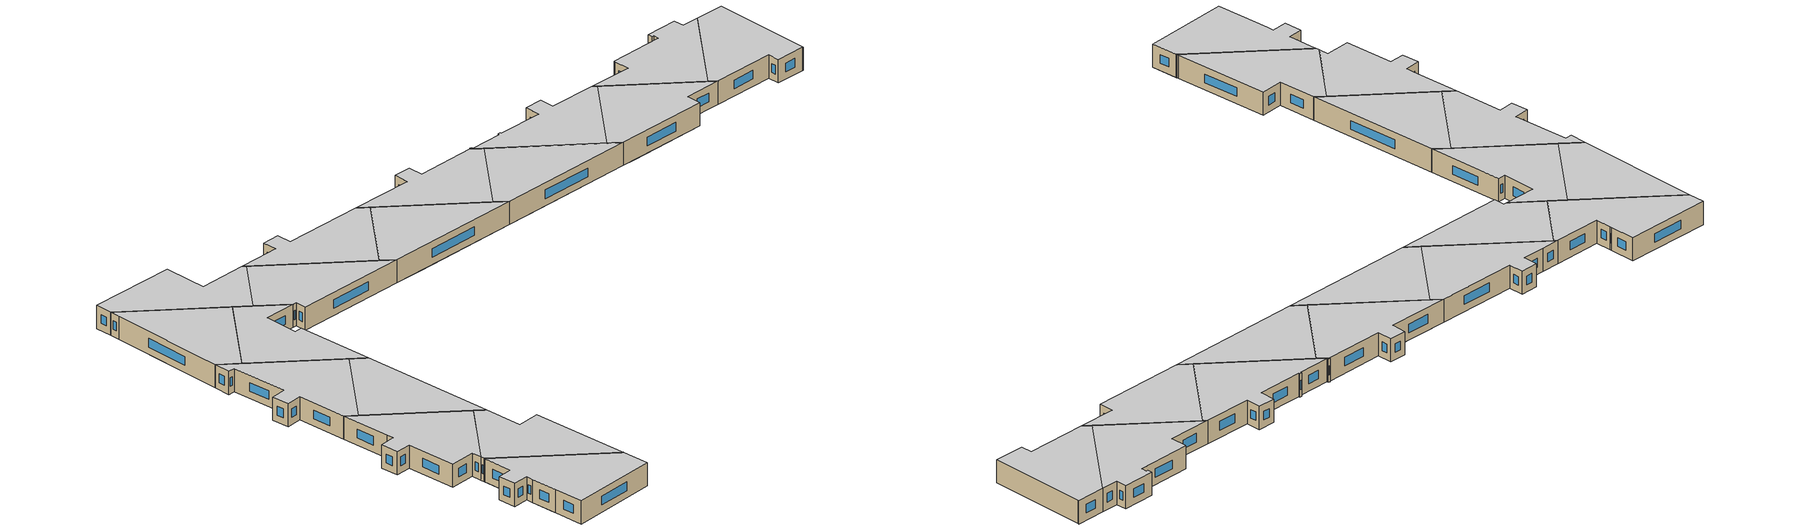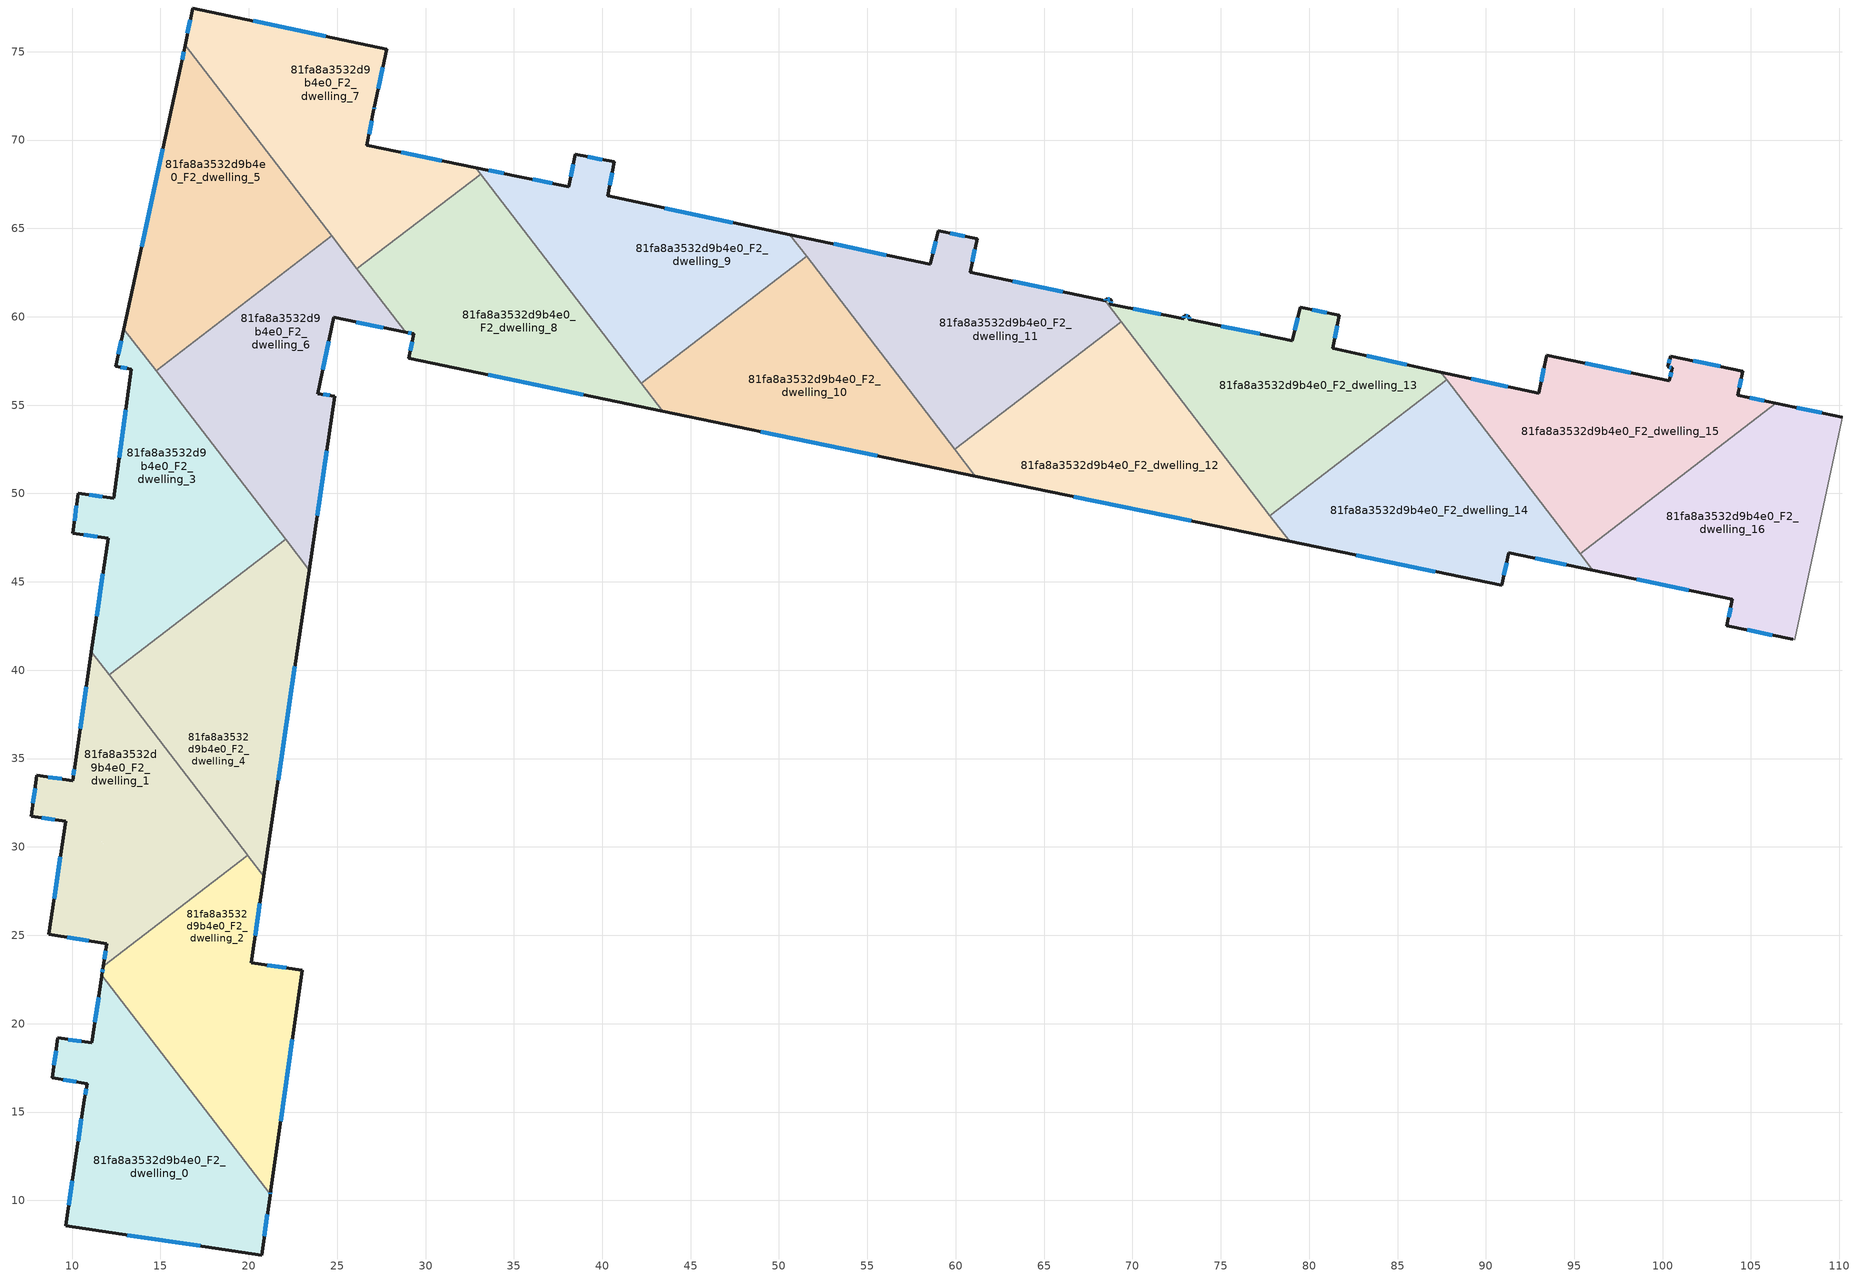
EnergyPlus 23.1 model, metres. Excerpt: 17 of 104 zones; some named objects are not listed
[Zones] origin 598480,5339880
81fa8a3532d9b4e0_F2_dwelling_0
 floor to 81fa8a3532d9b4e0_F1_dwelling_1 (EU_floor_Construction): 16.18,16.9 21.21,10.35 20.72,6.91 9.65,8.56 10.18,12.28 10.22,12.54 z6
 floor to 81fa8a3532d9b4e0_F1_dwelling_0 (EU_floor_Construction): 11.69,22.74 16.18,16.9 10.22,12.54 10.69,15.69 10.85,16.61 8.87,16.93 9.19,19.19 11.12,18.91 z6
 wall outside (EU_wall_Construction): 11.69,22.74 11.68,22.67 11.12,18.91 9.19,19.19 8.87,16.93 10.85,16.61 10.69,15.69 10.18,12.28 9.65,8.56 20.72,6.91 21.2,10.28 21.21,10.35 z6:9
 wall to 81fa8a3532d9b4e0_F2_dwelling_2 (EU_wall_Construction): 21.21,10.35 11.69,22.74 z6:9
 window (EU_Window_Construction): 20.87,7.97 21.05,9.22 / 13.12,8.04 17.25,7.43 / 10.02,11.12 9.82,9.72 / 10.53,14.62 10.34,13.35 / 10.8,16.32 10.74,15.98 / 9.49,16.83 10.23,16.71 / 9.09,18.48 8.97,17.64 / 10.51,19 9.8,19.1 / 11.51,21.49 11.29,20.09 z6.94:8.06
 ceiling to 81fa8a3532d9b4e0_F3_dwelling_0 (EU_floor_Construction): 20.72,6.91 21.2,10.28 21.21,10.35 11.69,22.74 11.68,22.67 11.12,18.91 9.19,19.19 8.87,16.93 10.85,16.61 10.69,15.69 10.18,12.28 9.65,8.56 z9
81fa8a3532d9b4e0_F2_dwelling_1
 floor to 81fa8a3532d9b4e0_F1_dwelling_2 (EU_floor_Construction): 11.09,41.05 16.72,33.71 11.81,30.11 9.03,33.9 10.04,33.76 10.17,34.7 z6
 floor to 81fa8a3532d9b4e0_F1_dwelling_3 (EU_floor_Construction): 16.72,33.71 19.94,29.52 15.01,25.73 11.81,30.11 z6
 floor to 81fa8a3532d9b4e0_F1_dwelling_0 (EU_floor_Construction): 9.64,31.44 7.68,31.74 8.01,34.05 9.03,33.9 15.01,25.73 11.77,23.24 11.96,24.52 8.69,25.05 z6
 wall outside (EU_wall_Construction): 11.09,41.05 10.17,34.7 10.04,33.76 8.01,34.05 7.68,31.74 9.64,31.44 8.69,25.05 11.96,24.52 11.77,23.24 z6:9
 wall to 81fa8a3532d9b4e0_F2_dwelling_2 (EU_wall_Construction): 11.77,23.24 19.94,29.52 z6:9
 wall to 81fa8a3532d9b4e0_F2_dwelling_4 (EU_wall_Construction): 19.94,29.52 12.1,39.73 z6:9
 wall to 81fa8a3532d9b4e0_F2_dwelling_3 (EU_wall_Construction): 12.1,39.74 11.09,41.05 z6:9
 window (EU_Window_Construction): 9.71,24.89 10.94,24.69 / 9.34,29.44 8.99,27.06 / 8.29,31.64 9.03,31.53 / 7.91,33.32 7.78,32.46 / 9.4,33.85 8.65,33.96 / 10.13,34.4 10.08,34.05 / 10.8,39.06 10.46,36.69 / 11.9,24.12 11.83,23.64 z6.94:8.06
 ceiling to 81fa8a3532d9b4e0_F3_dwelling_1 (EU_floor_Construction): 19.94,29.52 11.09,41.05 10.17,34.7 10.04,33.76 8.01,34.05 7.68,31.74 9.64,31.44 8.69,25.05 11.96,24.52 11.77,23.24 z9
81fa8a3532d9b4e0_F2_dwelling_10
 floor to 81fa8a3532d9b4e0_F1_dwelling_11 (EU_floor_Construction): 53.27,61.19 61.11,50.99 47.13,53.89 45.79,55.71 z6
 floor to 81fa8a3532d9b4e0_F1_dwelling_10 (EU_floor_Construction): 51.56,63.42 53.27,61.19 45.79,55.71 44.25,57.81 z6
 floor to 81fa8a3532d9b4e0_F1_dwelling_9 (EU_floor_Construction): 44.25,57.81 47.13,53.89 43.42,54.66 42.2,56.24 z6
 wall outside (EU_wall_Construction): 43.42,54.66 61.11,50.99 z6:9
 wall to 81fa8a3532d9b4e0_F2_dwelling_9 (EU_wall_Construction): 51.56,63.42 42.2,56.24 z6:9
 wall to 81fa8a3532d9b4e0_F2_dwelling_8 (EU_wall_Construction): 42.2,56.24 43.42,54.66 z6:9
 wall to 81fa8a3532d9b4e0_F2_dwelling_11 (EU_wall_Construction): 59.95,52.49 51.56,63.42 z6:9
 wall to 81fa8a3532d9b4e0_F2_dwelling_12 (EU_wall_Construction): 61.11,50.99 59.95,52.49 z6:9
 window (EU_Window_Construction): 48.96,53.51 55.56,52.14 z6.94:8.06
 ceiling to 81fa8a3532d9b4e0_F3_dwelling_10 (EU_floor_Construction): 61.11,50.99 51.56,63.42 42.2,56.24 43.42,54.66 z9
81fa8a3532d9b4e0_F2_dwelling_11
 floor to 81fa8a3532d9b4e0_F1_dwelling_12 (EU_floor_Construction): 68.45,60.91 69.36,59.72 61.48,53.66 53.95,63.94 58.55,62.97 59.02,64.88 61.21,64.42 60.83,62.51 z6
 floor to 81fa8a3532d9b4e0_F1_dwelling_10 (EU_floor_Construction): 53.95,63.94 55.02,62.47 53.27,61.19 50.62,64.64 z6
 floor adiabatic (EU_floor_Construction): 55.02,62.47 61.48,53.66 59.95,52.49 53.27,61.19 z6; 58.55,62.97 53.95,63.94 50.62,64.64 z6
 wall outside (EU_wall_Construction): 68.45,60.91 60.83,62.51 61.21,64.42 59.02,64.88 58.55,62.97 50.62,64.64 z6:9
 wall to 81fa8a3532d9b4e0_F2_dwelling_12 (EU_wall_Construction): 59.95,52.49 69.36,59.72 z6:9
 wall to 81fa8a3532d9b4e0_F2_dwelling_13 (EU_wall_Construction): 69.36,59.72 68.45,60.91 z6:9
 wall to 81fa8a3532d9b4e0_F2_dwelling_9 (EU_wall_Construction): 50.62,64.64 51.56,63.42 z6:9
 window (EU_Window_Construction): 56.07,63.5 53.11,64.12 / 58.87,64.28 58.7,63.57 / 60.52,64.56 59.7,64.73 / 60.95,63.11 61.09,63.82 / 66.06,61.41 63.22,62.01 z6.94:8.06
 ceiling to 81fa8a3532d9b4e0_F3_dwelling_11 (EU_floor_Construction): 69.36,59.72 68.45,60.91 60.83,62.51 61.21,64.42 59.02,64.88 58.55,62.97 50.62,64.64 59.95,52.49 z9
81fa8a3532d9b4e0_F2_dwelling_12
 floor to 81fa8a3532d9b4e0_F1_dwelling_13 (EU_floor_Construction): 70.62,58.08 78.91,47.29 63.85,50.42 62.56,52.18 z6
 floor to 81fa8a3532d9b4e0_F1_dwelling_12 (EU_floor_Construction): 69.36,59.72 70.62,58.08 62.56,52.18 61.48,53.66 z6
 floor to 81fa8a3532d9b4e0_F1_dwelling_11 (EU_floor_Construction): 61.48,53.66 63.85,50.42 61.11,50.99 59.95,52.49 z6
 wall outside (EU_wall_Construction): 61.11,50.99 78.91,47.29 z6:9
 wall to 81fa8a3532d9b4e0_F2_dwelling_14 (EU_wall_Construction): 78.91,47.29 77.78,48.75 z6:9
 wall to 81fa8a3532d9b4e0_F2_dwelling_13 (EU_wall_Construction): 77.78,48.75 69.36,59.72 z6:9
 window (EU_Window_Construction): 66.69,49.83 73.33,48.45 z6.94:8.06
 ceiling to 81fa8a3532d9b4e0_F3_dwelling_12 (EU_floor_Construction): 78.91,47.29 69.36,59.72 59.95,52.49 61.11,50.99 z9
81fa8a3532d9b4e0_F2_dwelling_13
 floor to 81fa8a3532d9b4e0_F1_dwelling_14 (EU_floor_Construction): 87.45,56.87 87.79,56.43 78.77,49.51 70.87,60.3 72.89,59.9 72.93,60.08 73.23,60.01 73.19,59.85 79.04,58.65 79.49,60.54 81.7,60.08 81.34,58.21 z6
 floor to 81fa8a3532d9b4e0_F1_dwelling_13 (EU_floor_Construction): 71.84,58.97 78.77,49.51 77.79,48.75 70.62,58.08 z6
 floor to 81fa8a3532d9b4e0_F1_dwelling_12 (EU_floor_Construction): 70.87,60.3 71.84,58.97 70.62,58.08 68.45,60.91 68.49,60.9 68.51,61.02 68.81,60.96 68.76,60.72 z6
 wall outside (EU_wall_Construction): 87.45,56.87 81.34,58.21 81.7,60.08 79.49,60.54 79.04,58.65 73.19,59.85 73.23,60.01 72.93,60.08 72.89,59.9 68.76,60.72 68.81,60.96 68.51,61.02 68.49,60.9 68.45,60.91 z6:9
 wall to 81fa8a3532d9b4e0_F2_dwelling_14 (EU_wall_Construction): 77.79,48.75 87.79,56.43 z6:9
 wall to 81fa8a3532d9b4e0_F2_dwelling_15 (EU_wall_Construction): 87.79,56.43 87.45,56.87 z6:9
 window (EU_Window_Construction): 85.53,57.29 83.25,57.79 / 68.5,60.98 68.5,60.94 / 68.71,60.98 68.6,61 / 68.77,60.79 68.79,60.88 / 71.6,60.15 70.05,60.46 / 72.92,60.02 72.9,59.95 / 73.13,60.03 73.02,60.06 / 73.2,59.9 73.22,59.96 / 77.21,59.03 75.02,59.47 / 79.35,59.95 79.18,59.24 / 81.01,60.22 80.18,60.4 / 81.45,58.79 81.59,59.49 z6.94:8.06
 ceiling to 81fa8a3532d9b4e0_F3_dwelling_13 (EU_floor_Construction): 87.79,56.43 87.45,56.87 81.34,58.21 81.7,60.08 79.49,60.54 79.04,58.65 73.19,59.85 73.23,60.01 72.93,60.08 72.89,59.9 68.76,60.72 68.81,60.96 68.51,61.02 68.49,60.9 68.45,60.91 77.79,48.75 z9
81fa8a3532d9b4e0_F2_dwelling_14
 floor to 81fa8a3532d9b4e0_F1_dwelling_15 (EU_floor_Construction): 88.56,55.42 96.06,45.66 91.29,46.66 90.9,44.8 80.66,46.92 79.37,48.69 z6
 floor to 81fa8a3532d9b4e0_F1_dwelling_14 (EU_floor_Construction): 87.79,56.43 88.56,55.42 79.37,48.69 78.77,49.51 z6
 floor to 81fa8a3532d9b4e0_F1_dwelling_13 (EU_floor_Construction): 78.77,49.51 80.66,46.92 78.91,47.29 77.79,48.75 z6
 wall outside (EU_wall_Construction): 78.91,47.29 90.9,44.8 91.29,46.66 96.06,45.66 z6:9
 wall to 81fa8a3532d9b4e0_F2_dwelling_16 (EU_wall_Construction): 96.06,45.66 95.34,46.6 z6:9
 wall to 81fa8a3532d9b4e0_F2_dwelling_15 (EU_wall_Construction): 95.34,46.6 87.79,56.43 z6:9
 window (EU_Window_Construction): 91.02,45.38 91.17,46.07 / 82.66,46.51 87.14,45.58 / 92.79,46.34 94.56,45.97 z6.94:8.06
 ceiling to 81fa8a3532d9b4e0_F3_dwelling_14 (EU_floor_Construction): 96.06,45.66 87.79,56.43 77.79,48.75 78.91,47.29 90.9,44.8 91.29,46.66 z9
81fa8a3532d9b4e0_F2_dwelling_15
 floor to 81fa8a3532d9b4e0_F1_dwelling_16 (EU_floor_Construction): 104.54,56.93 104.27,55.56 106.42,55.11 95.9,47.03 88.93,56.55 92.98,55.67 93.43,57.72 93.45,57.83 100.37,56.38 100.56,57.1 100.3,57.17 100.45,57.78 z6
 floor to 81fa8a3532d9b4e0_F1_dwelling_15 (EU_floor_Construction): 89.34,55.99 95.9,47.03 95.34,46.6 88.56,55.42 z6
 floor to 81fa8a3532d9b4e0_F1_dwelling_14 (EU_floor_Construction): 88.93,56.55 89.34,55.99 88.56,55.42 87.45,56.87 z6
 wall outside (EU_wall_Construction): 106.42,55.11 104.27,55.56 104.54,56.93 100.45,57.78 100.3,57.17 100.56,57.1 100.37,56.38 93.45,57.83 93.43,57.72 92.98,55.67 87.45,56.87 z6:9
 wall to 81fa8a3532d9b4e0_F2_dwelling_16 (EU_wall_Construction): 95.34,46.6 106.42,55.11 z6:9
 window (EU_Window_Construction): 103.26,57.2 101.73,57.51 / 104.35,55.99 104.45,56.5 / 105.74,55.25 104.94,55.42 / 91.25,56.04 89.18,56.49 / 93.29,57.08 93.12,56.31 / 98.2,56.83 95.62,57.38 / 100.5,56.87 100.43,56.6 / 100.38,57.15 100.48,57.12 / 100.4,57.59 100.35,57.36 z6.94:8.06
 ceiling to 81fa8a3532d9b4e0_F3_dwelling_15 (EU_floor_Construction): 106.42,55.11 104.27,55.56 104.54,56.93 100.45,57.78 100.3,57.17 100.56,57.1 100.37,56.38 93.45,57.83 93.43,57.72 92.98,55.67 87.45,56.87 95.34,46.6 z9
81fa8a3532d9b4e0_F2_dwelling_16
 floor to 81fa8a3532d9b4e0_F1_dwelling_17 (EU_floor_Construction): 110.18,54.31 110.14,54.14 107.48,41.72 107.37,41.74 103.63,42.52 103.95,44.02 97.05,45.45 96.01,46.87 107.07,54.97 z6
 floor to 81fa8a3532d9b4e0_F1_dwelling_16 (EU_floor_Construction): 107.07,54.97 96.01,46.87 95.9,47.03 106.42,55.11 z6
 floor to 81fa8a3532d9b4e0_F1_dwelling_15 (EU_floor_Construction): 95.9,47.03 97.05,45.45 96.06,45.66 95.34,46.6 z6
 wall outside (EU_wall_Construction): 96.06,45.66 103.95,44.02 103.63,42.52 107.37,41.74 / 110.18,54.31 106.42,55.11 z6:9
 wall adiabatic (EU_wall_Construction): 107.37,41.74 107.48,41.72 110.14,54.14 110.18,54.31 z6:9
 window (EU_Window_Construction): 104.8,42.28 106.2,41.99 / 103.85,43.55 103.73,42.99 / 98.53,45.15 101.47,44.53 / 109,54.56 107.6,54.86 z6.94:8.06
 ceiling to 81fa8a3532d9b4e0_F3_dwelling_16 (EU_floor_Construction): 107.48,41.72 110.14,54.14 110.18,54.31 106.42,55.11 95.34,46.6 96.06,45.66 103.95,44.02 103.63,42.52 107.37,41.74 z9
81fa8a3532d9b4e0_F2_dwelling_2
 floor to 81fa8a3532d9b4e0_F1_dwelling_3 (EU_floor_Construction): 20.85,28.34 20.13,23.45 23.01,23.03 22.03,16.15 15.01,25.73 19.94,29.52 19.97,29.48 z6
 floor to 81fa8a3532d9b4e0_F1_dwelling_1 (EU_floor_Construction): 19.63,19.43 22.03,16.15 21.24,10.58 21.23,10.47 21.21,10.35 16.18,16.9 z6
 floor to 81fa8a3532d9b4e0_F1_dwelling_0 (EU_floor_Construction): 15.01,25.73 19.63,19.43 16.18,16.9 11.69,22.74 11.74,23.04 11.77,23.24 z6
 wall outside (EU_wall_Construction): 21.21,10.35 21.23,10.47 21.24,10.58 23.01,23.03 20.13,23.45 20.85,28.34 / 11.77,23.24 11.69,22.74 z6:9
 wall to 81fa8a3532d9b4e0_F2_dwelling_4 (EU_wall_Construction): 20.85,28.34 19.97,29.48 19.94,29.52 z6:9
 window (EU_Window_Construction): 20.35,24.98 20.62,26.81 / 22.11,23.16 21.03,23.32 / 21.8,14.49 22.46,19.13 / 21.22,10.39 21.22,10.43 / 11.75,23.09 11.72,22.9 z6.94:8.06
 ceiling to 81fa8a3532d9b4e0_F3_dwelling_2 (EU_floor_Construction): 21.24,10.58 23.01,23.03 20.13,23.45 20.85,28.34 19.97,29.48 19.94,29.52 11.77,23.24 11.69,22.74 21.21,10.35 21.23,10.47 z9
81fa8a3532d9b4e0_F2_dwelling_3
 floor to 81fa8a3532d9b4e0_F1_dwelling_4 (EU_floor_Construction): 13.35,57.02 12.48,57.21 12.94,59.31 19.43,50.85 13.31,46.37 10.68,49.96 12.35,49.72 z6
 floor to 81fa8a3532d9b4e0_F1_dwelling_2 (EU_floor_Construction): 12.04,47.47 10.05,47.76 10.34,50.01 10.68,49.96 15.98,42.72 12.1,39.74 11.09,41.05 11.1,41.15 z6
 floor to 81fa8a3532d9b4e0_F1_dwelling_5 (EU_floor_Construction): 19.43,50.85 22.08,47.4 15.98,42.72 13.31,46.37 z6
 wall outside (EU_wall_Construction): 12.94,59.31 12.48,57.21 13.35,57.02 12.35,49.72 10.34,50.01 10.05,47.76 12.04,47.47 11.09,41.05 z6:9
 wall to 81fa8a3532d9b4e0_F2_dwelling_4 (EU_wall_Construction): 12.1,39.74 22.08,47.4 z6:9
 wall to 81fa8a3532d9b4e0_F2_dwelling_6 (EU_wall_Construction): 22.08,47.4 14.75,56.94 z6:9
 wall to 81fa8a3532d9b4e0_F2_dwelling_5 (EU_wall_Construction): 14.75,56.94 12.94,59.31 z6:9
 window (EU_Window_Construction): 11.72,49.81 10.97,49.92 / 13.04,54.73 12.67,52.01 / 12.76,57.15 13.08,57.08 / 12.79,58.65 12.62,57.87 / 11.74,45.46 11.39,43.06 / 10.67,47.67 11.41,47.56 / 10.25,49.31 10.14,48.47 z6.94:8.06
 ceiling to 81fa8a3532d9b4e0_F3_dwelling_3 (EU_floor_Construction): 22.08,47.4 12.94,59.31 12.48,57.21 13.35,57.02 12.35,49.72 10.34,50.01 10.05,47.76 12.04,47.47 11.09,41.05 12.1,39.74 z9
81fa8a3532d9b4e0_F2_dwelling_4
 floor to 81fa8a3532d9b4e0_F1_dwelling_5 (EU_floor_Construction): 22.08,47.4 23.42,45.66 21.8,34.77 15.98,42.72 z6
 floor adiabatic (EU_floor_Construction): 15.98,42.72 21.8,34.77 20.85,28.34 12.1,39.74 z6
 wall outside (EU_wall_Construction): 20.85,28.34 23.42,45.66 z6:9
 wall to 81fa8a3532d9b4e0_F2_dwelling_6 (EU_wall_Construction): 23.42,45.66 22.08,47.4 z6:9
 window (EU_Window_Construction): 21.65,33.77 22.61,40.23 z6.94:8.06
 ceiling to 81fa8a3532d9b4e0_F3_dwelling_4 (EU_floor_Construction): 20.85,28.34 23.42,45.66 22.08,47.4 12.1,39.74 z9
81fa8a3532d9b4e0_F2_dwelling_5
 floor to 81fa8a3532d9b4e0_F1_dwelling_6 (EU_floor_Construction): 16.39,75.38 23.54,66.07 16.81,61.14 14.12,64.8 16.15,74.17 z6
 floor to 81fa8a3532d9b4e0_F1_dwelling_7 (EU_floor_Construction): 23.54,66.07 24.69,64.57 18.04,59.46 16.81,61.14 z6
 floor to 81fa8a3532d9b4e0_F1_dwelling_4 (EU_floor_Construction): 14.12,64.8 18.04,59.46 14.75,56.94 12.94,59.31 z6
 wall outside (EU_wall_Construction): 16.39,75.38 16.15,74.17 12.94,59.31 z6:9
 wall to 81fa8a3532d9b4e0_F2_dwelling_6 (EU_wall_Construction): 14.75,56.94 24.69,64.57 z6:9
 wall to 81fa8a3532d9b4e0_F2_dwelling_7 (EU_wall_Construction): 24.69,64.57 16.39,75.38 z6:9
 window (EU_Window_Construction): 16.32,75 16.23,74.55 / 15.14,69.51 13.94,63.97 z6.94:8.06
 ceiling to 81fa8a3532d9b4e0_F3_dwelling_5 (EU_floor_Construction): 24.69,64.57 16.39,75.38 16.15,74.17 12.94,59.31 14.75,56.94 z9
81fa8a3532d9b4e0_F2_dwelling_6
 floor to 81fa8a3532d9b4e0_F1_dwelling_5 (EU_floor_Construction): 22.63,53.19 24.21,51.03 23.42,45.66 19.43,50.85 z6
 floor to 81fa8a3532d9b4e0_F1_dwelling_7 (EU_floor_Construction): 24.69,64.57 28.87,59.13 24.81,59.97 23.92,55.65 24.88,55.51 24.21,51.03 18.04,59.46 z6
 floor to 81fa8a3532d9b4e0_F1_dwelling_4 (EU_floor_Construction): 18.04,59.46 22.63,53.19 19.43,50.85 14.75,56.94 z6
 wall outside (EU_wall_Construction): 23.42,45.66 24.88,55.51 23.92,55.65 24.81,59.97 28.87,59.12 z6:9
 wall to 81fa8a3532d9b4e0_F2_dwelling_8 (EU_wall_Construction): 28.87,59.12 26.12,62.71 z6:9
 wall to 81fa8a3532d9b4e0_F2_dwelling_7 (EU_wall_Construction): 26.12,62.71 24.69,64.57 z6:9
 window (EU_Window_Construction): 26.08,59.7 27.6,59.39 / 24.2,57.01 24.53,58.62 / 24.58,55.55 24.22,55.61 / 23.87,48.75 24.42,52.42 z6.94:8.06
 ceiling to 81fa8a3532d9b4e0_F3_dwelling_6 (EU_floor_Construction): 23.42,45.66 24.88,55.51 23.92,55.65 24.81,59.97 28.87,59.12 24.69,64.57 14.75,56.94 z9
81fa8a3532d9b4e0_F2_dwelling_7
 floor to 81fa8a3532d9b4e0_F1_dwelling_8 (EU_floor_Construction): 27.8,75.14 27.13,71.95 27.11,71.87 27.08,71.73 26.69,69.69 32.84,68.44 33.12,68.08 27.91,64.08 18.35,77.15 z6
 floor to 81fa8a3532d9b4e0_F1_dwelling_7 (EU_floor_Construction): 25.44,67.46 27.91,64.08 26.12,62.71 23.54,66.07 z6
 floor adiabatic (EU_floor_Construction): 18.35,77.15 25.44,67.46 23.54,66.07 16.39,75.38 16.82,77.47 z6
 wall outside (EU_wall_Construction): 32.84,68.44 26.69,69.69 27.08,71.73 27.11,71.87 27.8,75.14 16.82,77.47 16.39,75.38 z6:9
 wall to 81fa8a3532d9b4e0_F2_dwelling_8 (EU_wall_Construction): 26.12,62.71 33.12,68.08 z6:9
 wall to 81fa8a3532d9b4e0_F2_dwelling_9 (EU_wall_Construction): 33.12,68.08 32.84,68.44 z6:9
 window (EU_Window_Construction): 16.69,76.82 16.53,76.03 / 24.36,75.87 20.26,76.74 / 27.33,72.89 27.58,74.11 / 27.09,71.77 27.1,71.82 / 26.81,70.33 26.96,71.09 / 30.91,68.83 28.62,69.3 z6.94:8.06
 ceiling to 81fa8a3532d9b4e0_F3_dwelling_7 (EU_floor_Construction): 33.12,68.08 32.84,68.44 26.69,69.69 27.08,71.73 27.11,71.87 27.8,75.14 16.82,77.47 16.39,75.38 26.12,62.71 z9
81fa8a3532d9b4e0_F2_dwelling_8
 floor to 81fa8a3532d9b4e0_F1_dwelling_7 (EU_floor_Construction): 27.91,64.08 33.27,56.77 29.06,57.64 29.35,59.03 28.87,59.13 26.12,62.71 z6
 floor to 81fa8a3532d9b4e0_F1_dwelling_9 (EU_floor_Construction): 35.61,64.84 43.42,54.66 33.27,56.77 30.24,60.91 z6
 floor to 81fa8a3532d9b4e0_F1_dwelling_8 (EU_floor_Construction): 33.12,68.08 35.61,64.84 30.24,60.91 27.91,64.08 z6
 wall outside (EU_wall_Construction): 28.87,59.12 29.35,59.03 29.06,57.64 43.42,54.66 z6:9
 wall to 81fa8a3532d9b4e0_F2_dwelling_9 (EU_wall_Construction): 42.2,56.24 33.12,68.08 z6:9
 window (EU_Window_Construction): 29.26,58.59 29.15,58.08 / 29.02,59.09 29.2,59.06 / 33.56,56.71 38.92,55.59 z6.94:8.06
 ceiling to 81fa8a3532d9b4e0_F3_dwelling_8 (EU_floor_Construction): 43.42,54.66 33.12,68.08 26.12,62.71 28.87,59.12 29.35,59.03 29.06,57.64 z9
81fa8a3532d9b4e0_F2_dwelling_9
 floor to 81fa8a3532d9b4e0_F1_dwelling_10 (EU_floor_Construction): 50.62,64.64 51.56,63.42 44.25,57.81 37.12,67.55 38.1,67.35 38.48,69.2 40.69,68.76 40.3,66.84 z6
 floor to 81fa8a3532d9b4e0_F1_dwelling_8 (EU_floor_Construction): 37.12,67.55 37.89,66.51 35.61,64.84 32.84,68.44 35.16,67.96 z6
 floor to 81fa8a3532d9b4e0_F1_dwelling_9 (EU_floor_Construction): 37.89,66.51 44.25,57.81 42.2,56.24 35.61,64.84 z6
 wall outside (EU_wall_Construction): 50.62,64.64 40.3,66.84 40.69,68.76 38.48,69.2 38.1,67.35 35.16,67.96 32.84,68.44 z6:9
 window (EU_Window_Construction): 37.18,67.54 36.08,67.77 / 38.36,68.62 38.22,67.93 / 40,68.9 39.17,69.06 / 40.42,67.44 40.57,68.16 / 47.39,65.33 43.54,66.15 / 34.43,68.11 33.57,68.29 z6.94:8.06
 ceiling to 81fa8a3532d9b4e0_F3_dwelling_9 (EU_floor_Construction): 51.56,63.42 50.62,64.64 40.3,66.84 40.69,68.76 38.48,69.2 38.1,67.35 35.16,67.96 32.84,68.44 42.2,56.24 z9
[Building]
EU S2 Campaign: North Axis=0; Terrain=City; Solar Distribution=FullExterior
[Site:Location]
Vienna: Latitude=48; Longitude=16.5; Time Zone=1; Elevation=183
[SizingPeriod:WeatherFileDays]
AnnualSizingPeriod: Begin Month=1; Begin Day of Month=1; End Month=12; End Day of Month=31; Day of Week for Start Day=Monday; Use Weather File Daylight Saving Period=No; Use Weather File Rain and Snow Indicators=No
[MATERIAL]
EU_InternalMass_Material: Roughness=MediumRough; Thickness=0.1; Conductivity=1; Density=1800; Specific Heat=900; Thermal Absorptance=0.9; Solar Absorptance=0.7; Visible Absorptance=0.7
[MATERIAL:NOMASS] Roughness=MediumRough; Thermal Absorptance=0.9; Solar Absorptance=0.7; Visible Absorptance=0.7
Name | Thermal Resistance
EU_wall_NoMass | 0.914258
EU_floor_NoMass | 1.09711
[WINDOWMATERIAL:SIMPLEGLAZINGSYSTEM]
EU_Window_SimpleGlazing: UFactor=2.09642; Solar Heat Gain Coefficient=0.65; Visible Transmittance=0.65
[CONSTRUCTION]
EU_wall_Construction: EU_wall_NoMass
EU_floor_Construction: EU_floor_NoMass
EU_Window_Construction: EU_Window_SimpleGlazing
EU_InternalMass_Construction: EU_InternalMass_Material
[ZONE] Type=1; Multiplier=1; Ceiling Height=autocalculate; Floor Area=autocalculate; Part of Total Floor Area=Yes
Name | Volume
81fa8a3532d9b4e0_F2_dwelling_0 | 312.407
81fa8a3532d9b4e0_F2_dwelling_1 | 312.416
81fa8a3532d9b4e0_F2_dwelling_10 | 312.663
81fa8a3532d9b4e0_F2_dwelling_11 | 312.694
81fa8a3532d9b4e0_F2_dwelling_12 | 312.702
81fa8a3532d9b4e0_F2_dwelling_13 | 312.659
81fa8a3532d9b4e0_F2_dwelling_14 | 312.628
81fa8a3532d9b4e0_F2_dwelling_15 | 312.686
81fa8a3532d9b4e0_F2_dwelling_16 | 312.649
81fa8a3532d9b4e0_F2_dwelling_2 | 313.17
81fa8a3532d9b4e0_F2_dwelling_3 | 312.651
81fa8a3532d9b4e0_F2_dwelling_4 | 312.67
81fa8a3532d9b4e0_F2_dwelling_5 | 311.777
81fa8a3532d9b4e0_F2_dwelling_6 | 311.788
81fa8a3532d9b4e0_F2_dwelling_7 | 313.587
81fa8a3532d9b4e0_F2_dwelling_8 | 313.543
81fa8a3532d9b4e0_F2_dwelling_9 | 312.627
[INTERNALMASS] Construction=EU_InternalMass_Construction
Name | Zone or ZoneList | Surface Area
81fa8a3532d9b4e0_F2_dwelling_0_EU_InternalMass | 81fa8a3532d9b4e0_F2_dwelling_0 | 104.135
81fa8a3532d9b4e0_F2_dwelling_1_EU_InternalMass | 81fa8a3532d9b4e0_F2_dwelling_1 | 104.14
81fa8a3532d9b4e0_F2_dwelling_2_EU_InternalMass | 81fa8a3532d9b4e0_F2_dwelling_2 | 104.391
81fa8a3532d9b4e0_F2_dwelling_3_EU_InternalMass | 81fa8a3532d9b4e0_F2_dwelling_3 | 104.218
81fa8a3532d9b4e0_F2_dwelling_4_EU_InternalMass | 81fa8a3532d9b4e0_F2_dwelling_4 | 104.228
81fa8a3532d9b4e0_F2_dwelling_5_EU_InternalMass | 81fa8a3532d9b4e0_F2_dwelling_5 | 103.924
81fa8a3532d9b4e0_F2_dwelling_6_EU_InternalMass | 81fa8a3532d9b4e0_F2_dwelling_6 | 103.928
81fa8a3532d9b4e0_F2_dwelling_7_EU_InternalMass | 81fa8a3532d9b4e0_F2_dwelling_7 | 104.529
81fa8a3532d9b4e0_F2_dwelling_8_EU_InternalMass | 81fa8a3532d9b4e0_F2_dwelling_8 | 104.516
81fa8a3532d9b4e0_F2_dwelling_9_EU_InternalMass | 81fa8a3532d9b4e0_F2_dwelling_9 | 104.211
81fa8a3532d9b4e0_F2_dwelling_10_EU_InternalMass | 81fa8a3532d9b4e0_F2_dwelling_10 | 104.215
81fa8a3532d9b4e0_F2_dwelling_11_EU_InternalMass | 81fa8a3532d9b4e0_F2_dwelling_11 | 104.222
81fa8a3532d9b4e0_F2_dwelling_12_EU_InternalMass | 81fa8a3532d9b4e0_F2_dwelling_12 | 104.237
81fa8a3532d9b4e0_F2_dwelling_13_EU_InternalMass | 81fa8a3532d9b4e0_F2_dwelling_13 | 104.221
81fa8a3532d9b4e0_F2_dwelling_14_EU_InternalMass | 81fa8a3532d9b4e0_F2_dwelling_14 | 104.207
81fa8a3532d9b4e0_F2_dwelling_15_EU_InternalMass | 81fa8a3532d9b4e0_F2_dwelling_15 | 104.227
81fa8a3532d9b4e0_F2_dwelling_16_EU_InternalMass | 81fa8a3532d9b4e0_F2_dwelling_16 | 104.216
[OTHEREQUIPMENT] Fuel Type=Electricity; Design Level Calculation Method=Watts/Area; Power per Zone Floor Area=1; Fraction Latent=0; Fraction Radiant=0; Fraction Lost=0; Carbon Dioxide Generation Rate=0; EndUse Subcategory=EU_Step8_InternalGains
Name | Zone or ZoneList or Space or SpaceList | Schedule
EU_Step8_InternalGain_81fa8a3532d9b4e0_F2_dwelling_0_f000 | 81fa8a3532d9b4e0_F2_dwelling_0 | EU_Step8_GainSchedule_81fa8a3532d9b4e0_F2_dwelling_0_f000
EU_Step8_InternalGain_81fa8a3532d9b4e0_F2_dwelling_1_f000 | 81fa8a3532d9b4e0_F2_dwelling_1 | EU_Step8_GainSchedule_81fa8a3532d9b4e0_F2_dwelling_1_f000
EU_Step8_InternalGain_81fa8a3532d9b4e0_F2_dwelling_2_f000 | 81fa8a3532d9b4e0_F2_dwelling_2 | EU_Step8_GainSchedule_81fa8a3532d9b4e0_F2_dwelling_2_f000
EU_Step8_InternalGain_81fa8a3532d9b4e0_F2_dwelling_3_f000 | 81fa8a3532d9b4e0_F2_dwelling_3 | EU_Step8_GainSchedule_81fa8a3532d9b4e0_F2_dwelling_3_f000
EU_Step8_InternalGain_81fa8a3532d9b4e0_F2_dwelling_4_f000 | 81fa8a3532d9b4e0_F2_dwelling_4 | EU_Step8_GainSchedule_81fa8a3532d9b4e0_F2_dwelling_4_f000
EU_Step8_InternalGain_81fa8a3532d9b4e0_F2_dwelling_5_f000 | 81fa8a3532d9b4e0_F2_dwelling_5 | EU_Step8_GainSchedule_81fa8a3532d9b4e0_F2_dwelling_5_f000
EU_Step8_InternalGain_81fa8a3532d9b4e0_F2_dwelling_6_f000 | 81fa8a3532d9b4e0_F2_dwelling_6 | EU_Step8_GainSchedule_81fa8a3532d9b4e0_F2_dwelling_6_f000
EU_Step8_InternalGain_81fa8a3532d9b4e0_F2_dwelling_7_f000 | 81fa8a3532d9b4e0_F2_dwelling_7 | EU_Step8_GainSchedule_81fa8a3532d9b4e0_F2_dwelling_7_f000
EU_Step8_InternalGain_81fa8a3532d9b4e0_F2_dwelling_8_f000 | 81fa8a3532d9b4e0_F2_dwelling_8 | EU_Step8_GainSchedule_81fa8a3532d9b4e0_F2_dwelling_8_f000
EU_Step8_InternalGain_81fa8a3532d9b4e0_F2_dwelling_9_f000 | 81fa8a3532d9b4e0_F2_dwelling_9 | EU_Step8_GainSchedule_81fa8a3532d9b4e0_F2_dwelling_9_f000
EU_Step8_InternalGain_81fa8a3532d9b4e0_F2_dwelling_10_f000 | 81fa8a3532d9b4e0_F2_dwelling_10 | EU_Step8_GainSchedule_81fa8a3532d9b4e0_F2_dwelling_10_f000
EU_Step8_InternalGain_81fa8a3532d9b4e0_F2_dwelling_11_f000 | 81fa8a3532d9b4e0_F2_dwelling_11 | EU_Step8_GainSchedule_81fa8a3532d9b4e0_F2_dwelling_11_f000
EU_Step8_InternalGain_81fa8a3532d9b4e0_F2_dwelling_12_f000 | 81fa8a3532d9b4e0_F2_dwelling_12 | EU_Step8_GainSchedule_81fa8a3532d9b4e0_F2_dwelling_12_f000
EU_Step8_InternalGain_81fa8a3532d9b4e0_F2_dwelling_13_f000 | 81fa8a3532d9b4e0_F2_dwelling_13 | EU_Step8_GainSchedule_81fa8a3532d9b4e0_F2_dwelling_13_f000
EU_Step8_InternalGain_81fa8a3532d9b4e0_F2_dwelling_14_f000 | 81fa8a3532d9b4e0_F2_dwelling_14 | EU_Step8_GainSchedule_81fa8a3532d9b4e0_F2_dwelling_14_f000
EU_Step8_InternalGain_81fa8a3532d9b4e0_F2_dwelling_15_f000 | 81fa8a3532d9b4e0_F2_dwelling_15 | EU_Step8_GainSchedule_81fa8a3532d9b4e0_F2_dwelling_15_f000
EU_Step8_InternalGain_81fa8a3532d9b4e0_F2_dwelling_16_f000 | 81fa8a3532d9b4e0_F2_dwelling_16 | EU_Step8_GainSchedule_81fa8a3532d9b4e0_F2_dwelling_16_f000
[ZONEVENTILATION:DESIGNFLOWRATE] Schedule=EU_AlwaysOn; Design Flow Rate Calculation Method=AirChanges/Hour; Air Changes per Hour=0.546891; Ventilation Type=Natural; Fan Pressure Rise=0; Fan Total Efficiency=1; Constant Term Coefficient=1; Temperature Term Coefficient=0; Velocity Term Coefficient=0; Velocity Squared Term Coefficient=0; Minimum Indoor Temperature=-100; Maximum Indoor Temperature=100; Delta Temperature=-100; Minimum Outdoor Temperature=-100; Maximum Outdoor Temperature=100; Maximum Wind Speed=40
Name | Zone or ZoneList or Space or SpaceList
EU_ConstantAir_81fa8a3532d9b4e0_F2_dwelling_0 | 81fa8a3532d9b4e0_F2_dwelling_0
EU_ConstantAir_81fa8a3532d9b4e0_F2_dwelling_1 | 81fa8a3532d9b4e0_F2_dwelling_1
EU_ConstantAir_81fa8a3532d9b4e0_F2_dwelling_2 | 81fa8a3532d9b4e0_F2_dwelling_2
EU_ConstantAir_81fa8a3532d9b4e0_F2_dwelling_3 | 81fa8a3532d9b4e0_F2_dwelling_3
EU_ConstantAir_81fa8a3532d9b4e0_F2_dwelling_4 | 81fa8a3532d9b4e0_F2_dwelling_4
EU_ConstantAir_81fa8a3532d9b4e0_F2_dwelling_5 | 81fa8a3532d9b4e0_F2_dwelling_5
EU_ConstantAir_81fa8a3532d9b4e0_F2_dwelling_6 | 81fa8a3532d9b4e0_F2_dwelling_6
EU_ConstantAir_81fa8a3532d9b4e0_F2_dwelling_7 | 81fa8a3532d9b4e0_F2_dwelling_7
EU_ConstantAir_81fa8a3532d9b4e0_F2_dwelling_8 | 81fa8a3532d9b4e0_F2_dwelling_8
EU_ConstantAir_81fa8a3532d9b4e0_F2_dwelling_9 | 81fa8a3532d9b4e0_F2_dwelling_9
EU_ConstantAir_81fa8a3532d9b4e0_F2_dwelling_10 | 81fa8a3532d9b4e0_F2_dwelling_10
EU_ConstantAir_81fa8a3532d9b4e0_F2_dwelling_11 | 81fa8a3532d9b4e0_F2_dwelling_11
EU_ConstantAir_81fa8a3532d9b4e0_F2_dwelling_12 | 81fa8a3532d9b4e0_F2_dwelling_12
EU_ConstantAir_81fa8a3532d9b4e0_F2_dwelling_13 | 81fa8a3532d9b4e0_F2_dwelling_13
EU_ConstantAir_81fa8a3532d9b4e0_F2_dwelling_14 | 81fa8a3532d9b4e0_F2_dwelling_14
EU_ConstantAir_81fa8a3532d9b4e0_F2_dwelling_15 | 81fa8a3532d9b4e0_F2_dwelling_15
EU_ConstantAir_81fa8a3532d9b4e0_F2_dwelling_16 | 81fa8a3532d9b4e0_F2_dwelling_16
[HVACTEMPLATE:ZONE:IDEALLOADSAIRSYSTEM] System Availability Schedule=EU_AlwaysOn; Maximum Heating Supply Air Temperature=50; Minimum Cooling Supply Air Temperature=13; Maximum Heating Supply Air Humidity Ratio=0.0156; Minimum Cooling Supply Air Humidity Ratio=0.0077; Heating Limit=NoLimit; Cooling Limit=NoLimit; Heating Availability Schedule=EU_AlwaysOn; Cooling Availability Schedule=EU_CoolingOff; Dehumidification Control Type=ConstantSensibleHeatRatio; Cooling Sensible Heat Ratio=0.7; Dehumidification Setpoint=60; Humidification Control Type=None; Humidification Setpoint=30; Outdoor Air Method=None; Outdoor Air Flow Rate per Person=0.00944; Outdoor Air Flow Rate per Zone Floor Area=0; Outdoor Air Flow Rate per Zone=0; Demand Controlled Ventilation Type=None; Outdoor Air Economizer Type=NoEconomizer; Heat Recovery Type=None; Sensible Heat Recovery Effectiveness=0.7; Latent Heat Recovery Effectiveness=0.65
Name | Template Thermostat
81fa8a3532d9b4e0_F2_dwelling_0 | EU_HeatOnly_81fa8a3532d9b4e0_F2_dwelling_0
81fa8a3532d9b4e0_F2_dwelling_1 | EU_HeatOnly_81fa8a3532d9b4e0_F2_dwelling_1
81fa8a3532d9b4e0_F2_dwelling_2 | EU_HeatOnly_81fa8a3532d9b4e0_F2_dwelling_2
81fa8a3532d9b4e0_F2_dwelling_3 | EU_HeatOnly_81fa8a3532d9b4e0_F2_dwelling_3
81fa8a3532d9b4e0_F2_dwelling_4 | EU_HeatOnly_81fa8a3532d9b4e0_F2_dwelling_4
81fa8a3532d9b4e0_F2_dwelling_5 | EU_HeatOnly_81fa8a3532d9b4e0_F2_dwelling_5
81fa8a3532d9b4e0_F2_dwelling_6 | EU_HeatOnly_81fa8a3532d9b4e0_F2_dwelling_6
81fa8a3532d9b4e0_F2_dwelling_7 | EU_HeatOnly_81fa8a3532d9b4e0_F2_dwelling_7
81fa8a3532d9b4e0_F2_dwelling_8 | EU_HeatOnly_81fa8a3532d9b4e0_F2_dwelling_8
81fa8a3532d9b4e0_F2_dwelling_9 | EU_HeatOnly_81fa8a3532d9b4e0_F2_dwelling_9
81fa8a3532d9b4e0_F2_dwelling_10 | EU_HeatOnly_81fa8a3532d9b4e0_F2_dwelling_10
81fa8a3532d9b4e0_F2_dwelling_11 | EU_HeatOnly_81fa8a3532d9b4e0_F2_dwelling_11
81fa8a3532d9b4e0_F2_dwelling_12 | EU_HeatOnly_81fa8a3532d9b4e0_F2_dwelling_12
81fa8a3532d9b4e0_F2_dwelling_13 | EU_HeatOnly_81fa8a3532d9b4e0_F2_dwelling_13
81fa8a3532d9b4e0_F2_dwelling_14 | EU_HeatOnly_81fa8a3532d9b4e0_F2_dwelling_14
81fa8a3532d9b4e0_F2_dwelling_15 | EU_HeatOnly_81fa8a3532d9b4e0_F2_dwelling_15
81fa8a3532d9b4e0_F2_dwelling_16 | EU_HeatOnly_81fa8a3532d9b4e0_F2_dwelling_16
[SIZING:ZONE] Zone Cooling Design Supply Air Temperature Input Method=SupplyAirTemperature; Zone Cooling Design Supply Air Temperature=13; Zone Heating Design Supply Air Temperature Input Method=SupplyAirTemperature; Zone Heating Design Supply Air Temperature=50; Zone Cooling Design Supply Air Humidity Ratio=0.008; Zone Heating Design Supply Air Humidity Ratio=0.008; Cooling Design Air Flow Method=DesignDay; Cooling Design Air Flow Rate=0; Cooling Minimum Air Flow per Zone Floor Area=0.000762; Cooling Minimum Air Flow=0; Cooling Minimum Air Flow Fraction=0.2; Heating Design Air Flow Method=DesignDay; Heating Design Air Flow Rate=0; Heating Maximum Air Flow per Zone Floor Area=0.002032; Heating Maximum Air Flow=0.141576; Heating Maximum Air Flow Fraction=0.3; Account for Dedicated Outdoor Air System=No; Dedicated Outdoor Air System Control Strategy=NeutralSupplyAir; Dedicated Outdoor Air Low Setpoint Temperature for Design=autosize; Dedicated Outdoor Air High Setpoint Temperature for Design=autosize; Zone Load Sizing Method=Sensible Load Only No Latent Load; Zone Latent Cooling Design Supply Air Humidity Ratio Input Method=HumidityRatioDifference; Zone Cooling Design Supply Air Humidity Ratio Difference=0.005; Zone Latent Heating Design Supply Air Humidity Ratio Input Method=HumidityRatioDifference; Zone Humidification Design Supply Air Humidity Ratio Difference=0.005
81fa8a3532d9b4e0_F2_dwelling_0; 81fa8a3532d9b4e0_F2_dwelling_1; 81fa8a3532d9b4e0_F2_dwelling_2; 81fa8a3532d9b4e0_F2_dwelling_3; 81fa8a3532d9b4e0_F2_dwelling_4; 81fa8a3532d9b4e0_F2_dwelling_5; 81fa8a3532d9b4e0_F2_dwelling_6; 81fa8a3532d9b4e0_F2_dwelling_7; 81fa8a3532d9b4e0_F2_dwelling_8; 81fa8a3532d9b4e0_F2_dwelling_9; 81fa8a3532d9b4e0_F2_dwelling_10; 81fa8a3532d9b4e0_F2_dwelling_11; 81fa8a3532d9b4e0_F2_dwelling_12; 81fa8a3532d9b4e0_F2_dwelling_13; 81fa8a3532d9b4e0_F2_dwelling_14; 81fa8a3532d9b4e0_F2_dwelling_15; 81fa8a3532d9b4e0_F2_dwelling_16
[SCHEDULE:CONSTANT]
Name | Hourly Value
EU_AlwaysOn | 1
EU_CoolingOff | 0
[SCHEDULE:FILE] Column Number=1; Rows to Skip at Top=0; Number of Hours of Data=8760; Column Separator=Comma; Interpolate to Timestep=No; Minutes per Item=60; Adjust Schedule for Daylight Savings=Yes
Name | File
EU_Step8_GainSchedule_81fa8a3532d9b4e0_F2_dwelling_0_f000 | ../../schedules/81fa8a3532d9b4e0/81fa8a3532d9b4e0_F2_dwelling_0_f000_gain.csv
EU_Step8_GainSchedule_81fa8a3532d9b4e0_F2_dwelling_1_f000 | ../../schedules/81fa8a3532d9b4e0/81fa8a3532d9b4e0_F2_dwelling_1_f000_gain.csv
EU_Step8_GainSchedule_81fa8a3532d9b4e0_F2_dwelling_2_f000 | ../../schedules/81fa8a3532d9b4e0/81fa8a3532d9b4e0_F2_dwelling_2_f000_gain.csv
EU_Step8_GainSchedule_81fa8a3532d9b4e0_F2_dwelling_3_f000 | ../../schedules/81fa8a3532d9b4e0/81fa8a3532d9b4e0_F2_dwelling_3_f000_gain.csv
EU_Step8_GainSchedule_81fa8a3532d9b4e0_F2_dwelling_4_f000 | ../../schedules/81fa8a3532d9b4e0/81fa8a3532d9b4e0_F2_dwelling_4_f000_gain.csv
EU_Step8_GainSchedule_81fa8a3532d9b4e0_F2_dwelling_5_f000 | ../../schedules/81fa8a3532d9b4e0/81fa8a3532d9b4e0_F2_dwelling_5_f000_gain.csv
EU_Step8_GainSchedule_81fa8a3532d9b4e0_F2_dwelling_6_f000 | ../../schedules/81fa8a3532d9b4e0/81fa8a3532d9b4e0_F2_dwelling_6_f000_gain.csv
EU_Step8_GainSchedule_81fa8a3532d9b4e0_F2_dwelling_7_f000 | ../../schedules/81fa8a3532d9b4e0/81fa8a3532d9b4e0_F2_dwelling_7_f000_gain.csv
EU_Step8_GainSchedule_81fa8a3532d9b4e0_F2_dwelling_8_f000 | ../../schedules/81fa8a3532d9b4e0/81fa8a3532d9b4e0_F2_dwelling_8_f000_gain.csv
EU_Step8_GainSchedule_81fa8a3532d9b4e0_F2_dwelling_9_f000 | ../../schedules/81fa8a3532d9b4e0/81fa8a3532d9b4e0_F2_dwelling_9_f000_gain.csv
EU_Step8_GainSchedule_81fa8a3532d9b4e0_F2_dwelling_10_f000 | ../../schedules/81fa8a3532d9b4e0/81fa8a3532d9b4e0_F2_dwelling_10_f000_gain.csv
EU_Step8_GainSchedule_81fa8a3532d9b4e0_F2_dwelling_11_f000 | ../../schedules/81fa8a3532d9b4e0/81fa8a3532d9b4e0_F2_dwelling_11_f000_gain.csv
EU_Step8_GainSchedule_81fa8a3532d9b4e0_F2_dwelling_12_f000 | ../../schedules/81fa8a3532d9b4e0/81fa8a3532d9b4e0_F2_dwelling_12_f000_gain.csv
EU_Step8_GainSchedule_81fa8a3532d9b4e0_F2_dwelling_13_f000 | ../../schedules/81fa8a3532d9b4e0/81fa8a3532d9b4e0_F2_dwelling_13_f000_gain.csv
EU_Step8_GainSchedule_81fa8a3532d9b4e0_F2_dwelling_14_f000 | ../../schedules/81fa8a3532d9b4e0/81fa8a3532d9b4e0_F2_dwelling_14_f000_gain.csv
EU_Step8_GainSchedule_81fa8a3532d9b4e0_F2_dwelling_15_f000 | ../../schedules/81fa8a3532d9b4e0/81fa8a3532d9b4e0_F2_dwelling_15_f000_gain.csv
EU_Step8_GainSchedule_81fa8a3532d9b4e0_F2_dwelling_16_f000 | ../../schedules/81fa8a3532d9b4e0/81fa8a3532d9b4e0_F2_dwelling_16_f000_gain.csv
